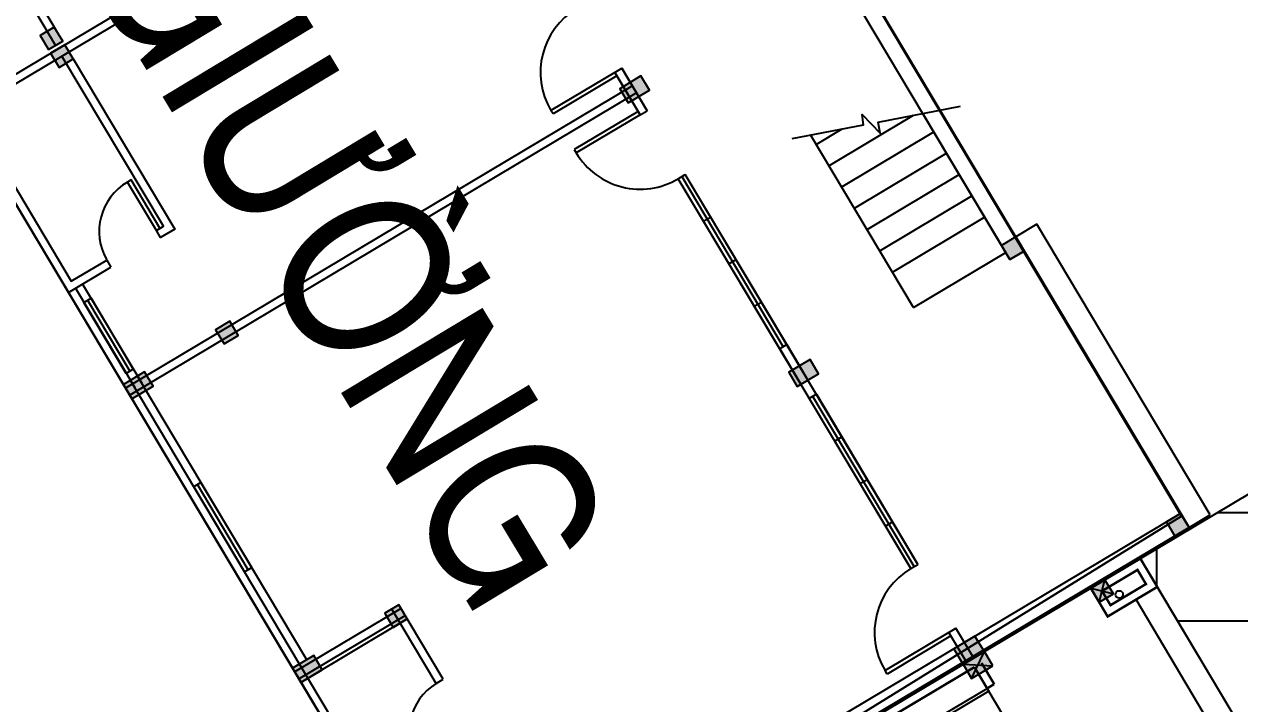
# Model space of a CAD drawing. Header units: millimetres. Extents: x 120 to 288, y 58 to 216.
# Drawn here: x 180.284 to 180.985, y 165.515 to 165.907 of the extents above; entities that cross this region are included whole.
import ezdxf

# ---------------------------------------------------------------- set-up
doc = ezdxf.new("R2010")
doc.units = ezdxf.units.MM
doc.header["$LTSCALE"] = 0.3
doc.header["$MEASUREMENT"] = 0
doc.linetypes.add('DASHDOTX2', pattern=[2, 1, -0.5, 0, -0.5])
for name, color, linetype in [('HACTH', 8, 'CONTINUOUS'), ('HATCH', 8, 'CONTINUOUS'), ('HATCH1', 8, 'CONTINUOUS'), ('LAYER 1', 1, 'CONTINUOUS'), ('Layer2', 4, 'CONTINUOUS'), ('LAYER5', 5, 'CONTINUOUS'), ('LAYER7', 7, 'CONTINUOUS'), ('THIETBI', 25, 'CONTINUOUS'), ('TUONG', 7, 'CONTINUOUS')]:
    doc.layers.add(name, color=color, linetype=linetype)

# ---------------------------------------------------------------- blocks, each defined once
blk = doc.blocks.new('NXM')
at = {"layer": 'LAYER7', "ltscale": 5}
h = blk.add_hatch(color=256, dxfattribs=at)
h.paths.add_polyline_path([(-121855.47, 340595.86), (-121855.67, 340595.86), (-121855.57, 340595.71)])
h.paths.add_polyline_path([(-121855.57, 340595.71), (-121855.47, 340595.56), (-121855.47, 340595.86)])
h.paths.add_polyline_path([(-121855.67, 340595.86), (-121855.67, 340595.56), (-121855.57, 340595.71)])
h.paths.add_polyline_path([(-121855.57, 340595.71), (-121855.67, 340595.56), (-121855.47, 340595.56)])
h = blk.add_hatch(color=256, dxfattribs=at)
h.paths.add_polyline_path([(-121855.57, 340593.96), (-121855.47, 340594.06), (-121855.67, 340594.06)])
h.paths.add_polyline_path([(-121855.57, 340593.96), (-121855.67, 340594.06), (-121855.67, 340593.86)])
h.paths.add_polyline_path([(-121855.47, 340593.86), (-121855.57, 340593.96), (-121855.67, 340593.86)])
h.paths.add_polyline_path([(-121855.47, 340593.86), (-121855.47, 340594.06), (-121855.57, 340593.96)])
h = blk.add_hatch(color=256, dxfattribs=at)
h.paths.add_polyline_path([(-121855.57, 340593.96), (-121855.47, 340594.06), (-121855.67, 340594.06)])
h.paths.add_polyline_path([(-121855.57, 340593.96), (-121855.67, 340594.06), (-121855.67, 340593.86)])
h.paths.add_polyline_path([(-121855.47, 340593.86), (-121855.57, 340593.96), (-121855.67, 340593.86)])
h.paths.add_polyline_path([(-121855.47, 340593.86), (-121855.47, 340594.06), (-121855.57, 340593.96)])
at = {"layer": 'LAYER 1', "ltscale": 5}
blk.add_circle((-121855.712, 340593.802), 0.045, dxfattribs=at)
at = {"layer": 'LAYER5', "color": 163, "linetype": 'Continuous'}
blk.add_line((-121856.77, 340595.76), (-121855.87, 340595.76), dxfattribs=at)
blk.add_lwpolyline([(-121855.87, 340595.76), (-121855.91, 340595.76), (-121855.91, 340596.66), (-121855.87, 340596.66)], close=True, dxfattribs=at)
at = {"layer": 'LAYER7', "ltscale": 5}
for p, q in [((-121855.67, 340595.86), (-121855.47, 340595.56)), ((-121855.47, 340595.86), (-121855.67, 340595.56)), ((-121855.47, 340595.66), (-121855.47, 340593.86)), ((-121855.67, 340594.06), (-121855.47, 340593.86)), ((-121855.47, 340594.06), (-121855.67, 340593.86)), ((-121855.67, 340594.06), (-121855.47, 340593.86)), ((-121855.47, 340594.06), (-121855.67, 340593.86)), ((-121877.57, 340593.66), (-121855.87, 340593.66)), ((-121877.97, 340593.36), (-121855.47, 340593.36))]:
    blk.add_line(p, q, dxfattribs=at)
at = {"layer": 'LAYER7', "ltscale": 5, "const_width": 0.03}
for points in [[(-121855.47, 340602.86), (-121855.47, 340595.56)], [(-121855.57, 340602.76), (-121855.57, 340595.76)], [(-121855.87, 340595.76), (-121855.57, 340595.76)], [(-121855.87, 340595.76), (-121855.87, 340595.66)], [(-121855.87, 340595.66), (-121855.57, 340595.66)]]:
    blk.add_lwpolyline(points, dxfattribs=at)
at = {"layer": 'LAYER7', "ltscale": 5}
for points in [[(-121855.67, 340595.56), (-121855.47, 340595.56), (-121855.47, 340595.86), (-121855.67, 340595.86)], [(-121855.67, 340593.86), (-121855.47, 340593.86), (-121855.47, 340594.06), (-121855.67, 340594.06)], [(-121855.67, 340593.86), (-121855.47, 340593.86), (-121855.47, 340594.06), (-121855.67, 340594.06)]]:
    blk.add_lwpolyline(points, close=True, dxfattribs=at)
at = {"layer": 'LAYER7', "ltscale": 5, "const_width": 0.03}
for points in [[(-121855.87, 340593.36), (-121855.47, 340593.36), (-121855.47, 340594.06), (-121855.87, 340594.06)], [(-121855.77, 340593.46), (-121855.57, 340593.46), (-121855.57, 340593.96), (-121855.77, 340593.96)]]:
    blk.add_lwpolyline(points, close=True, dxfattribs=at)
blk = doc.blocks.new('TTAT')
at = {"layer": 'HATCH', "ltscale": 5}
for points in [[(-121957.51, 340867.551), (-121957.51, 340867.251), (-121957.31, 340867.251), (-121957.31, 340867.551)], [(-121953.51, 340867.551), (-121953.51, 340867.251), (-121953.31, 340867.251), (-121953.31, 340867.551)], [(-121957.51, 340866.251), (-121957.51, 340866.051), (-121957.31, 340866.051), (-121957.31, 340866.251)], [(-121953.51, 340866.251), (-121953.51, 340866.051), (-121953.31, 340866.051), (-121953.31, 340866.251)], [(-121949.61, 340866.251), (-121949.61, 340866.051), (-121949.41, 340866.051), (-121949.41, 340866.251)], [(-121949.36, 340866.251), (-121949.36, 340866.051), (-121949.16, 340866.051), (-121949.16, 340866.251)], [(-121961.41, 340860.551), (-121961.41, 340860.251), (-121961.21, 340860.251), (-121961.21, 340860.551)], [(-121957.51, 340860.551), (-121957.51, 340860.251), (-121957.31, 340860.251), (-121957.31, 340860.551)], [(-121953.51, 340860.551), (-121953.51, 340860.251), (-121953.31, 340860.251), (-121953.31, 340860.551)], [(-121961.41, 340857.551), (-121961.41, 340857.351), (-121961.21, 340857.351), (-121961.21, 340857.551)], [(-121957.51, 340857.551), (-121957.51, 340857.351), (-121957.31, 340857.351), (-121957.31, 340857.551)]]:
    blk.add_hatch(color=256, dxfattribs=at).paths.add_polyline_path(points)
for p, q in [((-121961.41, 340857.351), (-121961.41, 340857.051)), ((-121957.31, 340857.351), (-121961.41, 340857.351)), ((-121957.31, 340857.051), (-121957.31, 340857.351)), ((-121961.41, 340857.051), (-121957.31, 340857.051))]:
    blk.add_line(p, q, dxfattribs=at)
for points in [[(-121961.21, 340857.351), (-121961.41, 340857.351), (-121961.41, 340867.551), (-121961.21, 340867.551)], [(-121957.51, 340867.551), (-121957.51, 340867.251), (-121957.31, 340867.251), (-121957.31, 340867.551)], [(-121953.51, 340867.551), (-121953.51, 340867.251), (-121953.31, 340867.251), (-121953.31, 340867.551)], [(-121957.51, 340866.251), (-121957.51, 340866.051), (-121957.31, 340866.051), (-121957.31, 340866.251)], [(-121953.51, 340866.251), (-121953.51, 340866.051), (-121953.31, 340866.051), (-121953.31, 340866.251)], [(-121949.61, 340866.251), (-121949.61, 340866.051), (-121949.41, 340866.051), (-121949.41, 340866.251)], [(-121949.36, 340866.251), (-121949.36, 340866.051), (-121949.16, 340866.051), (-121949.16, 340866.251)], [(-121961.41, 340860.551), (-121961.41, 340860.251), (-121961.21, 340860.251), (-121961.21, 340860.551)], [(-121957.51, 340860.551), (-121957.51, 340860.251), (-121957.31, 340860.251), (-121957.31, 340860.551)], [(-121953.51, 340860.551), (-121953.51, 340860.251), (-121953.31, 340860.251), (-121953.31, 340860.551)], [(-121961.41, 340857.551), (-121961.41, 340857.351), (-121961.21, 340857.351), (-121961.21, 340857.551)], [(-121957.51, 340857.551), (-121957.51, 340857.351), (-121957.31, 340857.351), (-121957.31, 340857.551)], [(-121957.51, 340857.551), (-121949.41, 340857.551), (-121949.41, 340857.351), (-121957.51, 340857.351)]]:
    blk.add_lwpolyline(points, close=True, dxfattribs=at)
for points in [[(-121961.41, 340867.551), (-121957.31, 340867.551)], [(-121957.51, 340866.051), (-121957.51, 340867.551)], [(-121957.46, 340867.551), (-121957.46, 340866.051)], [(-121957.36, 340867.551), (-121957.36, 340866.051)], [(-121953.46, 340860.401), (-121953.46, 340867.551)], [(-121953.36, 340860.401), (-121953.36, 340867.551)], [(-121949.41, 340867.551), (-121952.01, 340867.551), (-121952.01, 340866.951)], [(-121949.51, 340857.551), (-121949.51, 340867.551)], [(-121949.41, 340857.551), (-121949.41, 340867.551)], [(-121961.41, 340867.451), (-121957.31, 340867.451)], [(-121957.31, 340867.451), (-121953.31, 340867.451)], [(-121952.01, 340867.451), (-121953.41, 340867.451)], [(-121949.41, 340867.451), (-121951.91, 340867.451), (-121951.91, 340866.951)], [(-121957.31, 340867.351), (-121953.31, 340867.351)], [(-121952.01, 340867.351), (-121953.41, 340867.351)], [(-121951.91, 340866.951), (-121952.01, 340866.951)], [(-121949.61, 340866.051), (-121952.01, 340866.051), (-121952.01, 340866.251), (-121951.91, 340866.251), (-121951.91, 340866.151), (-121949.51, 340866.151)], [(-121949.26, 340866.051), (-121946.86, 340866.051), (-121946.86, 340866.251), (-121946.96, 340866.251), (-121946.96, 340866.151), (-121949.36, 340866.151)], [(-121958.36, 340866.151), (-121957.31, 340866.151)], [(-121958.36, 340866.151), (-121958.36, 340866.051)], [(-121958.36, 340866.051), (-121957.31, 340866.051)], [(-121961.41, 340860.501), (-121961.01, 340860.501)], [(-121961.01, 340860.501), (-121961.01, 340860.401)], [(-121960.11, 340860.501), (-121954.61, 340860.501)], [(-121957.01, 340860.501), (-121957.51, 340860.501)], [(-121957.11, 340860.501), (-121957.51, 340860.501)], [(-121957.01, 340860.501), (-121957.31, 340860.501)], [(-121953.71, 340860.501), (-121953.11, 340860.501)], [(-121953.11, 340860.501), (-121953.71, 340860.501)], [(-121953.71, 340860.501), (-121953.71, 340860.401)], [(-121953.71, 340860.501), (-121953.51, 340860.501)], [(-121953.11, 340860.501), (-121953.31, 340860.501)], [(-121953.11, 340860.501), (-121953.11, 340860.401)], [(-121961.41, 340860.401), (-121961.01, 340860.401)], [(-121960.11, 340860.401), (-121954.61, 340860.401)], [(-121957.01, 340860.401), (-121957.51, 340860.401)], [(-121957.11, 340860.401), (-121957.51, 340860.401)], [(-121957.01, 340860.401), (-121957.31, 340860.401)], [(-121953.71, 340860.401), (-121953.11, 340860.401)], [(-121953.11, 340860.401), (-121953.71, 340860.401)], [(-121953.71, 340860.401), (-121953.51, 340860.401)], [(-121953.11, 340860.401), (-121953.31, 340860.401)], [(-121954.899, 340859.064), (-121955.198, 340858.24), (-121955.084, 340858.191), (-121955.39, 340858.117), (-121955.261, 340858.069), (-121955.609, 340857.113)], [(-121957.41, 340858.851), (-121954.976, 340858.851)], [(-121957.41, 340858.851), (-121957.41, 340857.551)], [(-121956.91, 340858.851), (-121956.91, 340857.551)], [(-121956.61, 340858.851), (-121956.61, 340857.551)], [(-121956.31, 340858.851), (-121956.31, 340857.551)], [(-121956.01, 340858.851), (-121956.01, 340857.551)], [(-121955.71, 340858.851), (-121955.71, 340857.551)], [(-121955.41, 340858.851), (-121955.41, 340857.66)], [(-121955.11, 340858.851), (-121955.11, 340858.484)], [(-121957.41, 340857.551), (-121955.449, 340857.551)]]:
    blk.add_lwpolyline(points, dxfattribs=at)
at = {"layer": 'HATCH', "linetype": 'Continuous'}
for points in [[(-121956.01, 340867.451), (-121956.01, 340867.351), (-121954.81, 340867.351), (-121954.81, 340867.451)], [(-121953.21, 340867.451), (-121952.21, 340867.451), (-121952.21, 340867.351), (-121953.21, 340867.351)]]:
    blk.add_lwpolyline(points, close=True, dxfattribs=at)
for points in [[(-121956.01, 340867.401), (-121954.81, 340867.401)], [(-121952.21, 340867.401), (-121953.21, 340867.401)], [(-121951.91, 340866.251), (-121951.227, 340866.251)], [(-121951.227, 340866.201), (-121951.227, 340866.251)], [(-121951.91, 340866.201), (-121951.227, 340866.201)], [(-121961.06, 340860.501), (-121961.06, 340861.401)], [(-121961.06, 340861.401), (-121961.01, 340861.401)], [(-121961.01, 340860.501), (-121961.01, 340861.401)], [(-121953.71, 340860.501), (-121953.71, 340861.401)], [(-121953.66, 340861.401), (-121953.71, 340861.401)], [(-121953.66, 340860.501), (-121953.66, 340861.401)], [(-121953.16, 340860.501), (-121953.16, 340861.401)], [(-121953.16, 340861.401), (-121953.11, 340861.401)], [(-121953.11, 340860.501), (-121953.11, 340861.401)], [(-121960.11, 340860.501), (-121960.11, 340860.401)], [(-121957.71, 340860.501), (-121960.11, 340860.501)], [(-121959.51, 340860.501), (-121959.51, 340860.401)], [(-121958.91, 340860.501), (-121958.91, 340860.401)], [(-121958.31, 340860.501), (-121958.31, 340860.401)], [(-121957.71, 340860.401), (-121957.71, 340860.501)], [(-121957.01, 340860.501), (-121954.61, 340860.501)], [(-121957.01, 340860.401), (-121957.01, 340860.501)], [(-121956.41, 340860.501), (-121956.41, 340860.401)], [(-121955.81, 340860.501), (-121955.81, 340860.401)], [(-121955.21, 340860.501), (-121955.21, 340860.401)], [(-121954.61, 340860.501), (-121954.61, 340860.401)], [(-121960.11, 340860.451), (-121957.71, 340860.451)], [(-121957.71, 340860.401), (-121960.11, 340860.401)], [(-121954.61, 340860.451), (-121957.01, 340860.451)], [(-121957.01, 340860.401), (-121954.61, 340860.401)]]:
    blk.add_lwpolyline(points, dxfattribs=at)
for centre, radius, start, end in [((-121959.056, 340866.137), 0.697, 1.188, 90.255), ((-121951.924, 340866.254), 0.697, 359.745, 88.812), ((-121961.01, 340860.501), 0.9, 0, 90), ((-121953.71, 340860.501), 0.9, 90, 180), ((-121953.11, 340860.501), 0.9, 0, 90)]:
    blk.add_arc(centre, radius, start, end, dxfattribs=at)

msp = doc.modelspace()

# ---------------------------------------------------------------- hatches: boundary and pattern name
at = {"layer": 'HACTH', "lineweight": -2, "ltscale": 0.08}
h = msp.add_hatch(dxfattribs=at)
h.set_pattern_fill('NET', color=256, scale=0.5, style=0)
edge = h.paths.add_edge_path()
edge.add_line((180.92809, 165.59847), (181.39888, 165.87926))
edge.add_line((181.39888, 165.87926), (181.94893, 164.95981))
edge.add_line((181.94893, 164.95981), (181.47692, 164.67828))
edge.add_line((181.47692, 164.67828), (180.9276, 165.59928))

# ---------------------------------------------------------------- linework, layer by layer
at = {"layer": 'HATCH1', "ltscale": 5}
msp.add_lwpolyline([(177.7288, 165.82798), (179.31289, 166.75489), (179.60347, 166.93621), (179.56094, 167.00753), (179.97386, 167.26257), (180.95186, 165.62282), (180.53894, 165.36778), (180.49677, 165.43847), (178.60711, 164.3326), (178.26414, 164.91653), (178.12873, 164.83831), (177.94051, 165.16416), (178.07299, 165.24197)], close=True, dxfattribs=at)
at = {"layer": 'HATCH1', "linetype": 'Continuous', "ltscale": 0.7}
for points in [[(179.56094, 167.00753), (180.53894, 165.36778), (180.95186, 165.62282), (179.97386, 167.26257), (179.56094, 167.00753)], [(180.19018, 165.25561), (180.49677, 165.43847), (179.60347, 166.93621), (179.31289, 166.75489), (180.19018, 165.25561)]]:
    msp.add_lwpolyline(points, dxfattribs=at)
at = {"layer": 'HATCH1', "ltscale": 5}
msp.add_lwpolyline([(180.49677, 165.43847), (179.60347, 166.93621)], dxfattribs=at)
at = {"layer": 'Layer2', "lineweight": -2, "ltscale": 0.08}
msp.add_lwpolyline([(180.92809, 165.59847), (181.39888, 165.87926), (181.94893, 164.95981), (181.47692, 164.67828), (180.9276, 165.59928)], dxfattribs=at)

# ---------------------------------------------------------------- block references
at = {"layer": 'THIETBI', "xscale": 0.04761897735949072, "yscale": 0.04761897734299936, "zscale": 0.04761897733685047, "rotation": 120.8132059442092}
msp.add_blockref('NXM', (11137.88744, 13457.02663), dxfattribs=at)
at = {"layer": 'TUONG', "xscale": 0.04761897736481923, "yscale": 0.04761897734299936, "zscale": 0.04761897733685047, "rotation": 120.8132059549587}
msp.add_blockref('TTAT', (11146.12788, 13467.8165), dxfattribs=at)

# ---------------------------------------------------------------- texts
at = {"layer": 'HATCH1', "linetype": 'DASHDOTX2', "insert": (180.25955, 166.22274), "char_height": 0.0952385, "width": 3.2960884, "attachment_point": 2, "rotation": 301.07704}
msp.add_mtext('{\\fVNI-Helve-Condense|b1|i0|c0|p2;NHAØ NGHÆ VÑV-32 GIÖÔØNG}', dxfattribs=at)

doc.saveas('drawing.dxf')
